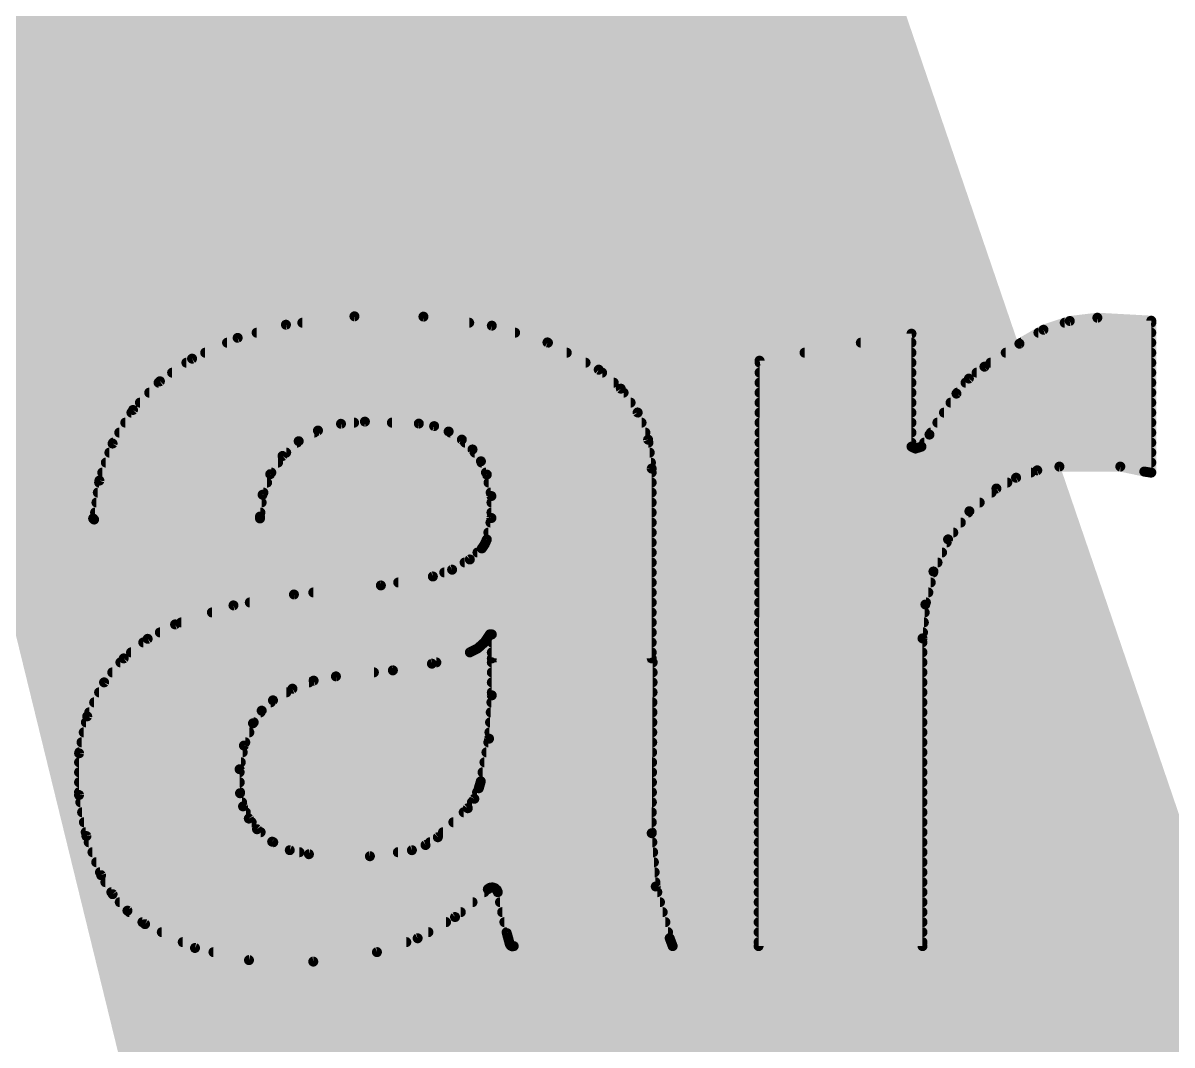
# Model space of a CAD drawing. Extents: x -36.1 to 36.1, y -36.8 to 19.2.
# Drawn here: x -14.021 to -11.1, y -5.265 to -2.667 of the extents above; entities that cross this region are included whole.
import ezdxf

# ---------------------------------------------------------------- set-up
doc = ezdxf.new("R2010")
doc.units = 0
for name, color, linetype in [('1', 12, 'CONTINUOUS'), ('18', 110, 'CONTINUOUS'), ('21', 41, 'CONTINUOUS'), ('22', 40, 'CONTINUOUS')]:
    doc.layers.add(name, color=color, linetype=linetype)

# ---------------------------------------------------------------- blocks, each defined once
blk = doc.blocks.new('ROUNDV')
at = {"const_width": 0.5}
blk.add_lwpolyline([(0, -0.25, 1), (0, 0.25, 1), (0, -0.25)], format="xyb", dxfattribs=at)

msp = doc.modelspace()

# ---------------------------------------------------------------- linework, layer by layer
at = {"layer": '1', "const_width": 0.3048}
for points in [[(-12.192, -4.445), (-14.351, -2.286)], [(-12.065, -4.445), (-12.192, -4.445)], [(-12.065, -11.43), (-12.065, -4.445)]]:
    msp.add_lwpolyline(points, dxfattribs=at)
at = {"layer": '1', "const_width": 0.1524}
for points in [[(-12.192, -4.3688, 1), (-12.192, -4.5212)], [(-11.9888, -4.445, 1), (-12.1412, -4.445)], [(-12.065, -4.5212, 1), (-12.065, -4.3688)], [(-12.2459, -4.4989, 1), (-12.1381, -4.3911)]]:
    msp.add_lwpolyline(points, format="xyb", dxfattribs=at)
at = {"layer": '21', "const_width": 0.0254}
for points in [[(-13.1787, -3.4128), (-13.3528, -3.4341)], [(-13.3112, -3.429), (-12.887, -3.429)], [(-13.0034, -3.4136), (-13.1787, -3.4128)], [(-12.8295, -3.4366), (-13.0034, -3.4136)], [(-11.4273, -3.447), (-11.3604, -3.4247)], [(-11.3732, -3.429), (-11.1531, -3.429)], [(-11.3604, -3.4247), (-11.2903, -3.4163)], [(-11.2903, -3.4163), (-11.1531, -3.4239)], [(-11.1531, -3.4239), (-11.1531, -3.81)], [(-13.3528, -3.4341), (-13.4757, -3.4675)], [(-13.4274, -3.4544), (-12.7703, -3.4544)], [(-12.6881, -3.4791), (-12.8295, -3.4366)], [(-12.1488, -3.5255), (-11.7627, -3.4569)], [(-11.7627, -3.4569), (-11.7627, -3.744)], [(-11.4884, -3.4823), (-11.4273, -3.447)], [(-11.4401, -3.4544), (-11.1531, -3.4544)], [(-13.4757, -3.4675), (-13.5915, -3.5204)], [(-13.5026, -3.4798), (-12.6868, -3.4798)], [(-12.5578, -3.5484), (-12.6881, -3.4791)], [(-11.8916, -3.4798), (-11.7627, -3.4798)], [(-11.5773, -3.5408), (-11.4884, -3.4823)], [(-11.4841, -3.4798), (-11.1531, -3.4798)], [(-13.5582, -3.5052), (-12.639, -3.5052)], [(-12.0345, -3.5052), (-11.7627, -3.5052)], [(-11.5232, -3.5052), (-11.1531, -3.5052)], [(-13.5915, -3.5204), (-13.6733, -3.5779)], [(-13.606, -3.5306), (-12.5913, -3.5306)], [(-12.1514, -5.014), (-12.1488, -3.5255)], [(-12.1488, -3.5306), (-11.7627, -3.5306)], [(-11.6168, -3.571), (-11.5773, -3.5408)], [(-11.5618, -3.5306), (-11.1531, -3.5306)], [(-13.6422, -3.556), (-12.549, -3.556)], [(-12.5016, -3.5967), (-12.5578, -3.5484)], [(-12.1489, -3.556), (-11.7627, -3.556)], [(-11.6484, -3.6093), (-11.6168, -3.571)], [(-11.5972, -3.556), (-11.1531, -3.556)], [(-13.6733, -3.5779), (-13.7416, -3.6508)], [(-13.6766, -3.5814), (-12.5194, -3.5814)], [(-12.4589, -3.6572), (-12.5016, -3.5967)], [(-12.1489, -3.5814), (-11.7627, -3.5814)], [(-11.6253, -3.5814), (-11.1531, -3.5814)], [(-13.7241, -3.6322), (-12.4766, -3.6322)], [(-13.7004, -3.6068), (-12.4945, -3.6068)], [(-12.149, -3.6322), (-11.7627, -3.6322)], [(-12.1489, -3.6068), (-11.7627, -3.6068)], [(-11.717, -3.7135), (-11.6484, -3.6093)], [(-11.6635, -3.6322), (-11.1531, -3.6322)], [(-11.6463, -3.6068), (-11.1531, -3.6068)], [(-13.7416, -3.6508), (-13.7936, -3.7362)], [(-13.7457, -3.6576), (-12.4587, -3.6576)], [(-12.4322, -3.7263), (-12.4589, -3.6572)], [(-12.149, -3.6576), (-11.7627, -3.6576)], [(-11.6802, -3.6576), (-11.1531, -3.6576)], [(-13.7612, -3.683), (-13.1795, -3.683)], [(-13.2715, -3.7033), (-13.2129, -3.686)], [(-13.2129, -3.686), (-13.1521, -3.6805)], [(-13.1521, -3.6805), (-13.015, -3.6855)], [(-13.0836, -3.683), (-12.4489, -3.683)], [(-13.015, -3.6855), (-12.9762, -3.6919)], [(-12.9762, -3.6919), (-12.9393, -3.7056)], [(-12.1491, -3.683), (-11.7627, -3.683)], [(-11.6969, -3.683), (-11.1531, -3.683)], [(-13.7766, -3.7084), (-13.2808, -3.7084)], [(-13.3204, -3.7302), (-13.2715, -3.7033)], [(-12.9393, -3.7056), (-12.9057, -3.7262)], [(-12.9348, -3.7084), (-12.4391, -3.7084)], [(-12.1491, -3.7084), (-11.7627, -3.7084)], [(-11.7373, -3.744), (-11.717, -3.7135)], [(-11.7136, -3.7084), (-11.1531, -3.7084)], [(-13.7936, -3.7362), (-13.827, -3.8304)], [(-13.7921, -3.7338), (-13.3244, -3.7338)], [(-13.3616, -3.7678), (-13.3204, -3.7302)], [(-12.9057, -3.7262), (-12.8786, -3.7513)], [(-12.8975, -3.7338), (-12.4313, -3.7338)], [(-12.8786, -3.7513), (-12.8572, -3.7813)], [(-12.4231, -3.7998), (-12.4322, -3.7263)], [(-12.1492, -3.7338), (-11.7627, -3.7338)], [(-11.7627, -3.744), (-11.7526, -3.749)], [(-11.7526, -3.749), (-11.7373, -3.744)], [(-11.7305, -3.7338), (-11.1531, -3.7338)], [(-13.8017, -3.7592), (-13.3522, -3.7592)], [(-13.3928, -3.8141), (-13.3616, -3.7678)], [(-12.873, -3.7592), (-12.4281, -3.7592)], [(-12.1492, -3.7592), (-11.1531, -3.7592)], [(-13.8107, -3.7846), (-13.3729, -3.7846)], [(-12.8572, -3.7813), (-12.8422, -3.8151)], [(-12.8557, -3.7846), (-12.425, -3.7846)], [(-12.4231, -4.2824), (-12.4231, -3.7998)], [(-12.1493, -3.7846), (-11.1531, -3.7846)], [(-11.443, -3.8043), (-11.4969, -3.8231)], [(-11.3868, -3.7948), (-11.443, -3.8043)], [(-11.2319, -3.7948), (-11.3868, -3.7948)], [(-11.1709, -3.8075), (-11.2319, -3.7948)], [(-11.1557, -3.81), (-11.1709, -3.8075)], [(-13.827, -3.8304), (-13.8405, -3.9294)], [(-13.8277, -3.8354), (-13.4007, -3.8354)], [(-13.8198, -3.81), (-13.39, -3.81)], [(-13.4122, -3.8664), (-13.3928, -3.8141)], [(-12.8445, -3.81), (-12.4231, -3.81)], [(-12.8422, -3.8151), (-12.8305, -3.8697)], [(-12.8379, -3.8354), (-12.4231, -3.8354)], [(-12.1493, -3.81), (-11.4593, -3.81)], [(-12.1493, -3.8354), (-11.5192, -3.8354)], [(-11.4969, -3.8231), (-11.5468, -3.8506)], [(-11.1531, -3.81), (-11.1557, -3.81)], [(-11.1557, -3.81), (-11.1531, -3.81)], [(-13.8311, -3.8608), (-13.4101, -3.8608)], [(-13.4188, -3.9218), (-13.4122, -3.8664)], [(-12.8324, -3.8608), (-12.4231, -3.8608)], [(-12.1494, -3.8608), (-11.5589, -3.8608)], [(-11.5468, -3.8506), (-11.6155, -3.9083)], [(-13.8346, -3.8862), (-13.4146, -3.8862)], [(-12.8305, -3.8697), (-12.8305, -3.9256)], [(-12.8305, -3.8862), (-12.4231, -3.8862)], [(-12.1494, -3.8862), (-11.5892, -3.8862)], [(-13.8381, -3.9116), (-13.4176, -3.9116)], [(-13.4188, -3.9268), (-13.4188, -3.9218)], [(-12.8305, -3.9256), (-12.8422, -3.9802)], [(-12.8305, -3.9116), (-12.4231, -3.9116)], [(-12.1495, -3.9116), (-11.618, -3.9116)], [(-11.6155, -3.9083), (-11.6698, -3.9798)], [(-13.843, -3.9268), (-13.4188, -3.9268)], [(-13.8405, -3.9294), (-13.843, -3.9268)], [(-12.833, -3.937), (-12.4231, -3.937)], [(-12.1495, -3.937), (-11.6373, -3.937)], [(-12.8422, -3.9802), (-12.8475, -3.9922)], [(-12.8384, -3.9624), (-12.4231, -3.9624)], [(-12.1496, -3.9624), (-11.6565, -3.9624)], [(-11.6698, -3.9798), (-11.7069, -4.0615)], [(-12.8549, -4.003), (-12.8854, -4.031)], [(-12.866, -4.0132), (-12.4231, -4.0132)], [(-12.8475, -3.9922), (-12.8549, -4.003)], [(-12.8455, -3.9878), (-12.4231, -3.9878)], [(-12.1497, -4.0132), (-11.6849, -4.0132)], [(-12.1496, -3.9878), (-11.6734, -3.9878)], [(-12.8854, -4.031), (-12.9304, -4.057)], [(-12.8986, -4.0386), (-12.4231, -4.0386)], [(-12.1497, -4.0386), (-11.6965, -4.0386)], [(-12.9304, -4.057), (-12.9794, -4.0742)], [(-12.9504, -4.064), (-12.4231, -4.064)], [(-12.1497, -4.064), (-11.7075, -4.064)], [(-11.7069, -4.0615), (-11.7274, -4.1455)], [(-13.1115, -4.097), (-13.3325, -4.1199)], [(-12.9794, -4.0742), (-13.1115, -4.097)], [(-13.0675, -4.0894), (-12.4231, -4.0894)], [(-12.1498, -4.0894), (-11.7137, -4.0894)], [(-13.3325, -4.1199), (-13.4862, -4.1477)], [(-13.2833, -4.1148), (-12.4231, -4.1148)], [(-12.1498, -4.1148), (-11.7199, -4.1148)], [(-13.4862, -4.1477), (-13.6347, -4.1961)], [(-13.4447, -4.1402), (-12.4231, -4.1402)], [(-12.1499, -4.1402), (-11.7261, -4.1402)], [(-11.7274, -4.1455), (-11.7348, -4.2316)], [(-13.5411, -4.1656), (-12.4231, -4.1656)], [(-12.1499, -4.1656), (-11.7291, -4.1656)], [(-13.6347, -4.1961), (-13.7044, -4.2327)], [(-13.6733, -4.2164), (-12.4231, -4.2164)], [(-13.6191, -4.191), (-12.4231, -4.191)], [(-12.15, -4.191), (-11.7313, -4.191)], [(-12.15, -4.2164), (-11.7335, -4.2164)], [(-13.7044, -4.2327), (-13.7653, -4.2825)], [(-13.7155, -4.2418), (-12.8484, -4.2418)], [(-12.8647, -4.2565), (-12.8474, -4.2409)], [(-12.8474, -4.2409), (-12.8346, -4.2215)], [(-12.8346, -4.2215), (-12.8295, -4.2215)], [(-12.8295, -4.2215), (-12.8295, -4.2824)], [(-12.8295, -4.2418), (-12.4231, -4.2418)], [(-12.1501, -4.2418), (-11.7348, -4.2418)], [(-11.7348, -4.2316), (-11.7348, -5.014)], [(-13.7466, -4.2672), (-12.8854, -4.2672)], [(-12.9818, -4.296), (-12.8854, -4.2672)], [(-12.8854, -4.2672), (-12.8647, -4.2565)], [(-12.8295, -4.2672), (-12.4231, -4.2672)], [(-12.1501, -4.2672), (-11.7348, -4.2672)], [(-13.7653, -4.2825), (-13.8151, -4.3434)], [(-13.7736, -4.2926), (-12.9706, -4.2926)], [(-13.081, -4.3129), (-12.9818, -4.296)], [(-12.8295, -4.2824), (-12.4231, -4.2824)], [(-12.4206, -4.2926), (-12.8295, -4.2926)], [(-12.8295, -4.2926), (-12.8295, -4.3764)], [(-12.4231, -4.7269), (-12.4206, -4.2926)], [(-12.1501, -4.2926), (-11.7348, -4.2926)], [(-13.7943, -4.318), (-13.1293, -4.318)], [(-13.2824, -4.339), (-13.2258, -4.3282)], [(-13.2258, -4.3282), (-13.081, -4.3129)], [(-12.8295, -4.318), (-12.4207, -4.318)], [(-12.1502, -4.318), (-11.7348, -4.318)], [(-13.8151, -4.3434), (-13.858, -4.4296)], [(-13.8151, -4.3434), (-13.2939, -4.3434)], [(-13.3858, -4.3891), (-13.3363, -4.3595)], [(-13.3363, -4.3595), (-13.2824, -4.339)], [(-12.8295, -4.3434), (-12.4209, -4.3434)], [(-12.1502, -4.3434), (-11.7348, -4.3434)], [(-13.8277, -4.3688), (-13.3518, -4.3688)], [(-13.4146, -4.4154), (-13.3858, -4.3891)], [(-12.8295, -4.3764), (-12.8365, -4.4865)], [(-12.8295, -4.3688), (-12.421, -4.3688)], [(-12.1503, -4.3688), (-11.7348, -4.3688)], [(-13.853, -4.4196), (-13.4175, -4.4196)], [(-13.8404, -4.3942), (-13.3914, -4.3942)], [(-13.4366, -4.4475), (-13.4146, -4.4154)], [(-12.8323, -4.4196), (-12.4213, -4.4196)], [(-12.8306, -4.3942), (-12.4212, -4.3942)], [(-12.1504, -4.4196), (-11.7348, -4.4196)], [(-12.1503, -4.3942), (-11.7348, -4.3942)], [(-13.858, -4.4296), (-13.8786, -4.5237)], [(-13.8614, -4.445), (-13.4349, -4.445)], [(-13.4596, -4.5041), (-13.4366, -4.4475)], [(-12.8339, -4.445), (-12.4215, -4.445)], [(-12.1504, -4.445), (-11.7348, -4.445)], [(-13.8669, -4.4704), (-13.4459, -4.4704)], [(-12.8355, -4.4704), (-12.4216, -4.4704)], [(-12.1505, -4.4704), (-11.7348, -4.4704)], [(-13.8725, -4.4958), (-13.4562, -4.4958)], [(-13.4707, -4.5642), (-13.4596, -4.5041)], [(-12.8365, -4.4865), (-12.8575, -4.5949)], [(-12.8383, -4.4958), (-12.4218, -4.4958)], [(-12.1505, -4.4958), (-11.7348, -4.4958)], [(-13.8786, -4.5237), (-13.8788, -4.6298)], [(-13.878, -4.5212), (-13.4628, -4.5212)], [(-12.8432, -4.5212), (-12.4219, -4.5212)], [(-12.1505, -4.5212), (-11.7348, -4.5212)], [(-13.8787, -4.5466), (-13.4675, -4.5466)], [(-13.4696, -4.6253), (-13.4707, -4.5642)], [(-12.8482, -4.5466), (-12.4221, -4.5466)], [(-12.1506, -4.5466), (-11.7348, -4.5466)], [(-13.8788, -4.5974), (-13.4701, -4.5974)], [(-13.8787, -4.572), (-13.4706, -4.572)], [(-12.8575, -4.5949), (-12.8626, -4.6126)], [(-12.8582, -4.5974), (-12.4224, -4.5974)], [(-12.8531, -4.572), (-12.4222, -4.572)], [(-12.1507, -4.5974), (-11.7348, -4.5974)], [(-12.1506, -4.572), (-11.7348, -4.572)], [(-13.8788, -4.6228), (-13.4696, -4.6228)], [(-13.4619, -4.6587), (-13.4696, -4.6253)], [(-12.8626, -4.6126), (-12.8741, -4.6394)], [(-12.867, -4.6228), (-12.4225, -4.6228)], [(-12.1507, -4.6228), (-11.7348, -4.6228)], [(-13.8788, -4.6298), (-13.86, -4.7343)], [(-13.8755, -4.6482), (-13.4643, -4.6482)], [(-12.8741, -4.6394), (-12.8905, -4.6634)], [(-12.8801, -4.6482), (-12.4227, -4.6482)], [(-12.1508, -4.6482), (-11.7348, -4.6482)], [(-13.871, -4.6736), (-13.4548, -4.6736)], [(-13.4473, -4.6896), (-13.4619, -4.6587)], [(-12.8905, -4.6634), (-12.9667, -4.7371)], [(-12.901, -4.6736), (-12.4228, -4.6736)], [(-12.1508, -4.6736), (-11.7348, -4.6736)], [(-13.8664, -4.699), (-13.4401, -4.699)], [(-13.4264, -4.7168), (-13.4473, -4.6896)], [(-12.9273, -4.699), (-12.4229, -4.699)], [(-12.1509, -4.699), (-11.7348, -4.699)], [(-13.8618, -4.7244), (-13.4172, -4.7244)], [(-13.86, -4.7343), (-13.8227, -4.8336)], [(-13.388, -4.7484), (-13.4264, -4.7168)], [(-12.9667, -4.7371), (-12.998, -4.7569)], [(-12.9536, -4.7244), (-12.4231, -4.7244)], [(-12.4128, -4.8624), (-12.4231, -4.7269)], [(-12.1509, -4.7244), (-11.7348, -4.7244)], [(-13.8542, -4.7498), (-13.3851, -4.7498)], [(-13.3431, -4.77), (-13.388, -4.7484)], [(-13.2944, -4.7803), (-13.3431, -4.77)], [(-13.0327, -4.7701), (-13.1394, -4.7854)], [(-12.998, -4.7569), (-13.0327, -4.7701)], [(-12.9868, -4.7498), (-12.4214, -4.7498)], [(-12.1509, -4.7498), (-11.7348, -4.7498)], [(-13.8446, -4.7752), (-13.3185, -4.7752)], [(-13.8351, -4.8006), (-12.4175, -4.8006)], [(-13.1394, -4.7854), (-13.2944, -4.7803)], [(-13.0683, -4.7752), (-12.4194, -4.7752)], [(-12.151, -4.7752), (-11.7348, -4.7752)], [(-12.151, -4.8006), (-11.7348, -4.8006)], [(-13.8256, -4.826), (-12.4155, -4.826)], [(-12.1511, -4.826), (-11.7348, -4.826)], [(-13.8227, -4.8336), (-13.7935, -4.8819)], [(-13.8119, -4.8514), (-12.4136, -4.8514)], [(-12.1511, -4.8514), (-11.7348, -4.8514)], [(-13.7966, -4.8768), (-12.8486, -4.8768)], [(-13.7935, -4.8819), (-13.7558, -4.9239)], [(-12.923, -4.94), (-12.8397, -4.8692)], [(-12.8397, -4.8692), (-12.8343, -4.8656)], [(-12.8343, -4.8656), (-12.8279, -4.8647)], [(-12.8279, -4.8647), (-12.8217, -4.8666)], [(-12.8217, -4.8666), (-12.8169, -4.8709)], [(-12.8169, -4.8709), (-12.8143, -4.8768)], [(-12.8143, -4.8768), (-12.7914, -4.9809)], [(-12.8143, -4.8768), (-12.4089, -4.8768)], [(-12.3774, -4.9936), (-12.4128, -4.8624)], [(-12.1512, -4.8768), (-11.7348, -4.8768)], [(-13.7753, -4.9022), (-12.8785, -4.9022)], [(-12.8087, -4.9022), (-12.402, -4.9022)], [(-12.1512, -4.9022), (-11.7348, -4.9022)], [(-13.7558, -4.9239), (-13.7109, -4.9581)], [(-13.7509, -4.9276), (-12.9084, -4.9276)], [(-13.0181, -4.994), (-12.923, -4.94)], [(-12.8031, -4.9276), (-12.3952, -4.9276)], [(-12.1513, -4.9276), (-11.7348, -4.9276)], [(-13.7176, -4.953), (-12.9459, -4.953)], [(-13.7109, -4.9581), (-13.584, -5.0187)], [(-12.7975, -4.953), (-12.3883, -4.953)], [(-12.1513, -4.953), (-11.7348, -4.953)], [(-13.6684, -4.9784), (-12.9906, -4.9784)], [(-13.6151, -5.0038), (-13.0469, -5.0038)], [(-13.1216, -5.0292), (-13.0181, -4.994)], [(-12.7919, -4.9784), (-12.3815, -4.9784)], [(-12.7914, -4.9809), (-12.7838, -5.0089)], [(-12.7852, -5.0038), (-12.3736, -5.0038)], [(-12.3698, -5.014), (-12.3774, -4.9936)], [(-12.1514, -5.0038), (-11.7348, -5.0038)], [(-12.1513, -4.9784), (-11.7348, -4.9784)], [(-13.584, -5.0187), (-13.4468, -5.0495)], [(-13.5371, -5.0292), (-13.1216, -5.0292)], [(-13.2833, -5.0533), (-13.1216, -5.0292)], [(-12.7838, -5.0089), (-12.7816, -5.0125)], [(-12.7816, -5.0125), (-12.7779, -5.0144)], [(-12.7779, -5.0144), (-12.7737, -5.014)], [(-12.7737, -5.014), (-12.3698, -5.014)], [(-11.7348, -5.014), (-12.1514, -5.014)], [(-13.4468, -5.0495), (-13.2833, -5.0533)]]:
    msp.add_lwpolyline(points, dxfattribs=at)
at = {"layer": '21', "const_width": 0.0127}
for points in [[(-13.3112, -3.4227, 1), (-13.3112, -3.4354)], [(-13.1787, -3.4064, 1), (-13.1788, -3.4191)], [(-13.178, -3.4191, 1), (-13.1795, -3.4065)], [(-13.0025, -3.4073, 1), (-13.0042, -3.4199)], [(-13.0034, -3.42, 1), (-13.0033, -3.4073)], [(-12.887, -3.4354, 1), (-12.887, -3.4227)], [(-11.3732, -3.4227, 1), (-11.3732, -3.4354)], [(-11.3611, -3.4184, 1), (-11.3596, -3.431)], [(-11.3583, -3.4307, 1), (-11.3624, -3.4187)], [(-11.2899, -3.41, 1), (-11.2907, -3.4226)], [(-11.2895, -3.4226, 1), (-11.2911, -3.41)], [(-11.1468, -3.4239, 1), (-11.1594, -3.4239)], [(-11.1535, -3.4302, 1), (-11.1527, -3.4176)], [(-11.1531, -3.4354, 1), (-11.1531, -3.4227)], [(-13.4274, -3.4481, 1), (-13.4274, -3.4607)], [(-13.3536, -3.4278, 1), (-13.352, -3.4404)], [(-13.3511, -3.4402, 1), (-13.3545, -3.428)], [(-12.8277, -3.4305, 1), (-12.8313, -3.4427)], [(-12.8303, -3.4429, 1), (-12.8287, -3.4303)], [(-12.7703, -3.4607, 1), (-12.7703, -3.4481)], [(-11.7564, -3.4569, 1), (-11.7691, -3.4569)], [(-11.7616, -3.4632, 1), (-11.7638, -3.4506)], [(-11.4401, -3.4481, 1), (-11.4401, -3.4607)], [(-11.4293, -3.441, 1), (-11.4253, -3.453)], [(-11.4241, -3.4525, 1), (-11.4305, -3.4415)], [(-11.1531, -3.4607, 1), (-11.1531, -3.4481)], [(-13.5026, -3.4735, 1), (-13.5026, -3.4861)], [(-13.4773, -3.4614, 1), (-13.474, -3.4736)], [(-13.473, -3.4733, 1), (-13.4783, -3.4617)], [(-12.6851, -3.4735, 1), (-12.6911, -3.4847)], [(-12.69, -3.4852, 1), (-12.6863, -3.473)], [(-12.6868, -3.4861, 1), (-12.6868, -3.4735)], [(-11.8916, -3.4735, 1), (-11.8916, -3.4861)], [(-11.7627, -3.4861, 1), (-11.7627, -3.4735)], [(-11.4916, -3.4768, 1), (-11.4852, -3.4878)], [(-11.4849, -3.4876, 1), (-11.4919, -3.477)], [(-11.4841, -3.4735, 1), (-11.4841, -3.4861)], [(-11.1531, -3.4861, 1), (-11.1531, -3.4735)], [(-13.5582, -3.4989, 1), (-13.5582, -3.5116)], [(-12.639, -3.5116, 1), (-12.639, -3.4989)], [(-12.0345, -3.4989, 1), (-12.0345, -3.5116)], [(-11.7627, -3.5116, 1), (-11.7627, -3.4989)], [(-11.5232, -3.4989, 1), (-11.5232, -3.5116)], [(-11.1531, -3.5116, 1), (-11.1531, -3.4989)], [(-13.606, -3.5243, 1), (-13.606, -3.537)], [(-13.5941, -3.5146, 1), (-13.5889, -3.5262)], [(-13.5878, -3.5256, 1), (-13.5952, -3.5152)], [(-12.5913, -3.537, 1), (-12.5913, -3.5243)], [(-12.1499, -3.5192, 1), (-12.1477, -3.5318)], [(-12.1488, -3.5243, 1), (-12.1488, -3.537)], [(-12.1425, -3.5255, 1), (-12.1551, -3.5255)], [(-11.7627, -3.537, 1), (-11.7627, -3.5243)], [(-11.5808, -3.5355, 1), (-11.5738, -3.5461)], [(-11.5734, -3.5458, 1), (-11.5812, -3.5358)], [(-11.5618, -3.5243, 1), (-11.5618, -3.537)], [(-11.1531, -3.537, 1), (-11.1531, -3.5243)], [(-13.6422, -3.5497, 1), (-13.6422, -3.5623)], [(-12.5537, -3.5436, 1), (-12.5619, -3.5532)], [(-12.5608, -3.554, 1), (-12.5548, -3.5428)], [(-12.549, -3.5623, 1), (-12.549, -3.5497)], [(-12.1489, -3.5497, 1), (-12.1489, -3.5623)], [(-11.7627, -3.5623, 1), (-11.7627, -3.5497)], [(-11.6206, -3.566, 1), (-11.6129, -3.576)], [(-11.6119, -3.575, 1), (-11.6216, -3.567)], [(-11.5972, -3.5497, 1), (-11.5972, -3.5623)], [(-11.1531, -3.5623, 1), (-11.1531, -3.5497)], [(-13.6766, -3.5751, 1), (-13.6766, -3.5878)], [(-13.6769, -3.5727, 1), (-13.6696, -3.5831)], [(-13.6686, -3.5822, 1), (-13.6779, -3.5735)], [(-12.5194, -3.5878, 1), (-12.5194, -3.5751)], [(-12.4964, -3.593, 1), (-12.5068, -3.6004)], [(-12.5058, -3.6015, 1), (-12.4975, -3.5919)], [(-12.1489, -3.5751, 1), (-12.1489, -3.5878)], [(-11.7627, -3.5878, 1), (-11.7627, -3.5751)], [(-11.6253, -3.5751, 1), (-11.6253, -3.5878)], [(-11.1531, -3.5878, 1), (-11.1531, -3.5751)], [(-13.7241, -3.6259, 1), (-13.7241, -3.6385)], [(-13.7004, -3.6005, 1), (-13.7004, -3.6132)], [(-12.4945, -3.6132, 1), (-12.4945, -3.6005)], [(-12.4766, -3.6385, 1), (-12.4766, -3.6259)], [(-12.1489, -3.6005, 1), (-12.1489, -3.6132)], [(-12.149, -3.6259, 1), (-12.149, -3.6385)], [(-11.7627, -3.6132, 1), (-11.7627, -3.6005)], [(-11.7627, -3.6385, 1), (-11.7627, -3.6259)], [(-11.6635, -3.6259, 1), (-11.6635, -3.6385)], [(-11.6533, -3.6053, 1), (-11.6435, -3.6133)], [(-11.6431, -3.6128, 1), (-11.6537, -3.6058)], [(-11.6463, -3.6005, 1), (-11.6463, -3.6132)], [(-11.1531, -3.6132, 1), (-11.1531, -3.6005)], [(-11.1531, -3.6385, 1), (-11.1531, -3.6259)], [(-13.7457, -3.6513, 1), (-13.7457, -3.6639)], [(-13.7462, -3.6465, 1), (-13.737, -3.6552)], [(-13.7362, -3.6541, 1), (-13.747, -3.6475)], [(-12.453, -3.6549, 1), (-12.4648, -3.6595)], [(-12.4641, -3.6609, 1), (-12.4537, -3.6535)], [(-12.4587, -3.6639, 1), (-12.4587, -3.6513)], [(-12.149, -3.6513, 1), (-12.149, -3.6639)], [(-11.7627, -3.6639, 1), (-11.7627, -3.6513)], [(-11.6802, -3.6513, 1), (-11.6802, -3.6639)], [(-11.1531, -3.6639, 1), (-11.1531, -3.6513)], [(-13.7612, -3.6767, 1), (-13.7612, -3.6894)], [(-13.2135, -3.6797, 1), (-13.2123, -3.6924)], [(-13.2111, -3.6921, 1), (-13.2147, -3.68)], [(-13.1795, -3.6894, 1), (-13.1795, -3.6767)], [(-13.1519, -3.6742, 1), (-13.1523, -3.6868)], [(-13.1515, -3.6868, 1), (-13.1527, -3.6742)], [(-13.0836, -3.6767, 1), (-13.0836, -3.6894)], [(-13.014, -3.6792, 1), (-13.016, -3.6918)], [(-13.0152, -3.6918, 1), (-13.0148, -3.6792)], [(-12.9739, -3.686, 1), (-12.9784, -3.6979)], [(-12.9772, -3.6982, 1), (-12.9751, -3.6856)], [(-12.4489, -3.6894, 1), (-12.4489, -3.6767)], [(-12.1491, -3.6767, 1), (-12.1491, -3.6894)], [(-11.7627, -3.6894, 1), (-11.7627, -3.6767)], [(-11.6969, -3.6767, 1), (-11.6969, -3.6894)], [(-11.1531, -3.6894, 1), (-11.1531, -3.6767)], [(-13.7766, -3.7021, 1), (-13.7766, -3.7147)], [(-13.2808, -3.7147, 1), (-13.2808, -3.7021)], [(-13.2733, -3.6972, 1), (-13.2697, -3.7094)], [(-13.2684, -3.7089, 1), (-13.2746, -3.6977)], [(-12.936, -3.7002, 1), (-12.9426, -3.7111)], [(-12.9415, -3.7116, 1), (-12.9371, -3.6997)], [(-12.9348, -3.7021, 1), (-12.9348, -3.7147)], [(-12.4391, -3.7147, 1), (-12.4391, -3.7021)], [(-12.1491, -3.7021, 1), (-12.1491, -3.7147)], [(-11.7627, -3.7147, 1), (-11.7627, -3.7021)], [(-11.7223, -3.71, 1), (-11.7117, -3.717)], [(-11.7117, -3.717, 1), (-11.7223, -3.71)], [(-11.7136, -3.7021, 1), (-11.7136, -3.7147)], [(-11.1531, -3.7147, 1), (-11.1531, -3.7021)], [(-13.799, -3.7329, 1), (-13.7881, -3.7395)], [(-13.7876, -3.7383, 1), (-13.7995, -3.7341)], [(-13.7921, -3.7275, 1), (-13.7921, -3.7401)], [(-13.3235, -3.7246, 1), (-13.3173, -3.7357)], [(-13.3161, -3.7349, 1), (-13.3247, -3.7255)], [(-13.3244, -3.7401, 1), (-13.3244, -3.7275)], [(-12.9014, -3.7215, 1), (-12.91, -3.7309)], [(-12.909, -3.7316, 1), (-12.9024, -3.7208)], [(-12.8975, -3.7275, 1), (-12.8975, -3.7401)], [(-12.8735, -3.7476, 1), (-12.8838, -3.755)], [(-12.4259, -3.7255, 1), (-12.4385, -3.7271)], [(-12.4381, -3.7286, 1), (-12.4263, -3.724)], [(-12.4313, -3.7401, 1), (-12.4313, -3.7275)], [(-12.1492, -3.7275, 1), (-12.1492, -3.7401)], [(-11.7691, -3.744, 1), (-11.7564, -3.744)], [(-11.7599, -3.7383, 1), (-11.7655, -3.7497)], [(-11.7627, -3.7401, 1), (-11.7627, -3.7275)], [(-11.7546, -3.743, 1), (-11.7506, -3.755)], [(-11.7554, -3.7547, 1), (-11.7498, -3.7433)], [(-11.7426, -3.7405, 1), (-11.732, -3.7475)], [(-11.7353, -3.75, 1), (-11.7393, -3.738)], [(-11.7305, -3.7275, 1), (-11.7305, -3.7401)], [(-11.1531, -3.7401, 1), (-11.1531, -3.7275)], [(-13.8017, -3.7529, 1), (-13.8017, -3.7656)], [(-13.3659, -3.7631, 1), (-13.3573, -3.7725)], [(-13.3563, -3.7714, 1), (-13.3669, -3.7643)], [(-13.3522, -3.7656, 1), (-13.3522, -3.7529)], [(-12.8829, -3.756, 1), (-12.8743, -3.7466)], [(-12.873, -3.7529, 1), (-12.873, -3.7656)], [(-12.4281, -3.7656, 1), (-12.4281, -3.7529)], [(-12.1492, -3.7529, 1), (-12.1492, -3.7656)], [(-11.1531, -3.7656, 1), (-11.1531, -3.7529)], [(-13.8107, -3.7783, 1), (-13.8107, -3.791)], [(-13.3729, -3.791, 1), (-13.3729, -3.7783)], [(-12.8514, -3.7788, 1), (-12.863, -3.7839)], [(-12.8623, -3.785, 1), (-12.852, -3.7777)], [(-12.8557, -3.7783, 1), (-12.8557, -3.791)], [(-12.4168, -3.7998, 1), (-12.4294, -3.7998)], [(-12.4294, -3.8006, 1), (-12.4168, -3.799)], [(-12.425, -3.791, 1), (-12.425, -3.7783)], [(-12.1493, -3.7783, 1), (-12.1493, -3.791)], [(-11.4441, -3.7981, 1), (-11.442, -3.8106)], [(-11.4409, -3.8103, 1), (-11.4451, -3.7983)], [(-11.3868, -3.7885, 1), (-11.3868, -3.8012)], [(-11.3857, -3.8011, 1), (-11.3879, -3.7885)], [(-11.2306, -3.7886, 1), (-11.2332, -3.801)], [(-11.2319, -3.8012, 1), (-11.2319, -3.7885)], [(-11.1699, -3.8012, 1), (-11.1719, -3.8138)], [(-11.1722, -3.8137, 1), (-11.1696, -3.8013)], [(-11.1531, -3.791, 1), (-11.1531, -3.7783)], [(-13.8277, -3.8291, 1), (-13.8277, -3.8418)], [(-13.833, -3.8282, 1), (-13.821, -3.8325)], [(-13.8207, -3.8312, 1), (-13.8333, -3.8295)], [(-13.8198, -3.8037, 1), (-13.8198, -3.8163)], [(-13.4007, -3.8418, 1), (-13.4007, -3.8291)], [(-13.3981, -3.8105, 1), (-13.3875, -3.8176)], [(-13.3868, -3.8163, 1), (-13.3987, -3.8119)], [(-13.39, -3.8163, 1), (-13.39, -3.8037)], [(-12.8445, -3.8037, 1), (-12.8445, -3.8163)], [(-12.836, -3.8138, 1), (-12.8484, -3.8164)], [(-12.848, -3.8177, 1), (-12.8364, -3.8125)], [(-12.8379, -3.8291, 1), (-12.8379, -3.8418)], [(-12.4231, -3.8163, 1), (-12.4231, -3.8037)], [(-12.4231, -3.8418, 1), (-12.4231, -3.8291)], [(-12.1493, -3.8291, 1), (-12.1493, -3.8418)], [(-12.1493, -3.8037, 1), (-12.1493, -3.8163)], [(-11.5192, -3.8418, 1), (-11.5192, -3.8291)], [(-11.499, -3.8171, 1), (-11.4948, -3.8291)], [(-11.4938, -3.8286, 1), (-11.4999, -3.8175)], [(-11.4593, -3.8163, 1), (-11.4593, -3.8037)], [(-11.1557, -3.8037, 1), (-11.1557, -3.8163)], [(-11.1557, -3.8037, 1), (-11.1557, -3.8163)], [(-11.1594, -3.81, 1), (-11.1468, -3.81)], [(-11.1567, -3.8163, 1), (-11.1547, -3.8037)], [(-11.1531, -3.8163, 1), (-11.1531, -3.8037)], [(-11.1531, -3.8163, 1), (-11.1531, -3.8037)], [(-13.8311, -3.8545, 1), (-13.8311, -3.8672)], [(-13.4059, -3.8671, 1), (-13.4185, -3.8656)], [(-13.4101, -3.8672, 1), (-13.4101, -3.8545)], [(-12.8324, -3.8545, 1), (-12.8324, -3.8672)], [(-12.4231, -3.8672, 1), (-12.4231, -3.8545)], [(-12.1494, -3.8545, 1), (-12.1494, -3.8672)], [(-11.5589, -3.8672, 1), (-11.5589, -3.8545)], [(-11.5499, -3.845, 1), (-11.5437, -3.8562)], [(-11.5427, -3.8555, 1), (-11.5509, -3.8457)], [(-13.8346, -3.8799, 1), (-13.8346, -3.8925)], [(-13.4182, -3.8642, 1), (-13.4063, -3.8686)], [(-13.4146, -3.8925, 1), (-13.4146, -3.8799)], [(-12.8242, -3.8697, 1), (-12.8369, -3.8697)], [(-12.8305, -3.8799, 1), (-12.8305, -3.8925)], [(-12.8367, -3.871, 1), (-12.8243, -3.8684)], [(-12.4231, -3.8925, 1), (-12.4231, -3.8799)], [(-12.1494, -3.8799, 1), (-12.1494, -3.8925)], [(-11.5892, -3.8925, 1), (-11.5892, -3.8799)], [(-13.8381, -3.9053, 1), (-13.8381, -3.9179)], [(-13.4125, -3.9218, 1), (-13.4252, -3.9218)], [(-13.4176, -3.9179, 1), (-13.4176, -3.9053)], [(-12.8305, -3.9053, 1), (-12.8305, -3.9179)], [(-12.8243, -3.9269, 1), (-12.8367, -3.9243)], [(-12.4231, -3.9179, 1), (-12.4231, -3.9053)], [(-12.1495, -3.9053, 1), (-12.1495, -3.9179)], [(-11.6196, -3.9035, 1), (-11.6114, -3.9132)], [(-11.6104, -3.9122, 1), (-11.6206, -3.9045)], [(-11.618, -3.9179, 1), (-11.618, -3.9053)], [(-13.8384, -3.9224, 1), (-13.8476, -3.9312)], [(-13.843, -3.9205, 1), (-13.843, -3.9331)], [(-13.8468, -3.9285, 1), (-13.8342, -3.9303)], [(-13.8451, -3.9338, 1), (-13.8359, -3.925)], [(-13.4251, -3.9211, 1), (-13.4125, -3.9225)], [(-13.4252, -3.9268, 1), (-13.4125, -3.9268)], [(-13.4188, -3.9331, 1), (-13.4188, -3.9205)], [(-12.833, -3.9307, 1), (-12.833, -3.9434)], [(-12.8369, -3.9256, 1), (-12.8242, -3.9256)], [(-12.4231, -3.9434, 1), (-12.4231, -3.9307)], [(-12.1495, -3.9307, 1), (-12.1495, -3.9434)], [(-11.6373, -3.9434, 1), (-11.6373, -3.9307)], [(-12.8364, -3.9827, 1), (-12.848, -3.9777)], [(-12.8384, -3.9561, 1), (-12.8384, -3.9688)], [(-12.4231, -3.9688, 1), (-12.4231, -3.9561)], [(-12.1496, -3.9561, 1), (-12.1496, -3.9688)], [(-11.6748, -3.976, 1), (-11.6647, -3.9837)], [(-11.664, -3.9824, 1), (-11.6755, -3.9772)], [(-11.6565, -3.9688, 1), (-11.6565, -3.9561)], [(-12.866, -4.0069, 1), (-12.866, -4.0196)], [(-12.8601, -3.9994, 1), (-12.8497, -4.0066)], [(-12.8506, -4.0077, 1), (-12.8592, -3.9983)], [(-12.8533, -3.9897, 1), (-12.8416, -3.9948)], [(-12.8422, -3.9958, 1), (-12.8527, -3.9886)], [(-12.8455, -3.9815, 1), (-12.8455, -3.9941)], [(-12.8484, -3.9789, 1), (-12.836, -3.9815)], [(-12.4231, -3.9941, 1), (-12.4231, -3.9815)], [(-12.4231, -4.0196, 1), (-12.4231, -4.0069)], [(-12.1497, -4.0069, 1), (-12.1497, -4.0196)], [(-12.1496, -3.9815, 1), (-12.1496, -3.9941)], [(-11.6849, -4.0196, 1), (-11.6849, -4.0069)], [(-11.6734, -3.9941, 1), (-11.6734, -3.9815)], [(-12.8986, -4.0323, 1), (-12.8986, -4.045)], [(-12.8897, -4.0263, 1), (-12.8811, -4.0357)], [(-12.8822, -4.0365, 1), (-12.8886, -4.0255)], [(-12.4231, -4.045, 1), (-12.4231, -4.0323)], [(-12.1497, -4.0323, 1), (-12.1497, -4.045)], [(-11.6965, -4.045, 1), (-11.6965, -4.0323)], [(-12.9504, -4.0576, 1), (-12.9504, -4.0704)], [(-12.9336, -4.0514, 1), (-12.9272, -4.0625)], [(-12.9283, -4.0629, 1), (-12.9325, -4.051)], [(-12.4231, -4.0704, 1), (-12.4231, -4.0576)], [(-12.1497, -4.0576, 1), (-12.1497, -4.0704)], [(-11.7127, -4.0589, 1), (-11.7011, -4.0641)], [(-11.7007, -4.063, 1), (-11.7131, -4.06)], [(-11.7075, -4.0704, 1), (-11.7075, -4.0576)], [(-13.1126, -4.0907, 1), (-13.1104, -4.1033)], [(-13.1108, -4.1033, 1), (-13.1122, -4.0907)], [(-13.0675, -4.0831, 1), (-13.0675, -4.0958)], [(-12.9815, -4.0682, 1), (-12.9773, -4.0802)], [(-12.9783, -4.0805, 1), (-12.9805, -4.0679)], [(-12.4231, -4.0958, 1), (-12.4231, -4.0831)], [(-12.1498, -4.0831, 1), (-12.1498, -4.0958)], [(-11.7137, -4.0958, 1), (-11.7137, -4.0831)], [(-13.3332, -4.1136, 1), (-13.3318, -4.1262)], [(-13.3314, -4.1261, 1), (-13.3336, -4.1137)], [(-13.2833, -4.1084, 1), (-13.2833, -4.1212)], [(-12.4231, -4.1212, 1), (-12.4231, -4.1084)], [(-12.1498, -4.1084, 1), (-12.1498, -4.1212)], [(-11.7199, -4.1212, 1), (-11.7199, -4.1084)], [(-13.4873, -4.1414, 1), (-13.4851, -4.1539)], [(-13.4842, -4.1537, 1), (-13.4882, -4.1417)], [(-13.4447, -4.1338, 1), (-13.4447, -4.1466)], [(-12.4231, -4.1466, 1), (-12.4231, -4.1338)], [(-12.1499, -4.1338, 1), (-12.1499, -4.1466)], [(-11.721, -4.146, 1), (-11.7337, -4.1449)], [(-11.7335, -4.144, 1), (-11.7212, -4.147)], [(-11.7261, -4.1466, 1), (-11.7261, -4.1338)], [(-13.5411, -4.1593, 1), (-13.5411, -4.172)], [(-12.4231, -4.172, 1), (-12.4231, -4.1593)], [(-12.1499, -4.1593, 1), (-12.1499, -4.172)], [(-11.7291, -4.172, 1), (-11.7291, -4.1593)], [(-13.6733, -4.21, 1), (-13.6733, -4.2228)], [(-13.6367, -4.1901, 1), (-13.6327, -4.2021)], [(-13.6317, -4.2017, 1), (-13.6377, -4.1905)], [(-13.6191, -4.1846, 1), (-13.6191, -4.1974)], [(-12.4231, -4.1974, 1), (-12.4231, -4.1846)], [(-12.4231, -4.2228, 1), (-12.4231, -4.21)], [(-12.15, -4.1846, 1), (-12.15, -4.1974)], [(-12.15, -4.21, 1), (-12.15, -4.2228)], [(-11.7335, -4.2228, 1), (-11.7335, -4.21)], [(-11.7313, -4.1974, 1), (-11.7313, -4.1846)], [(-13.7155, -4.2355, 1), (-13.7155, -4.2482)], [(-13.7073, -4.2271, 1), (-13.7014, -4.2383)], [(-13.7003, -4.2376, 1), (-13.7084, -4.2278)], [(-12.8527, -4.2374, 1), (-12.8421, -4.2444)], [(-12.8432, -4.2457, 1), (-12.8517, -4.2362)], [(-12.8484, -4.2482, 1), (-12.8484, -4.2355)], [(-12.8346, -4.2151, 1), (-12.8346, -4.2279)], [(-12.8293, -4.225, 1), (-12.8399, -4.218)], [(-12.8232, -4.2215, 1), (-12.8359, -4.2215)], [(-12.8295, -4.2355, 1), (-12.8295, -4.2482)], [(-12.8295, -4.2279, 1), (-12.8295, -4.2151)], [(-12.4231, -4.2482, 1), (-12.4231, -4.2355)], [(-12.1501, -4.2355, 1), (-12.1501, -4.2482)], [(-11.7411, -4.2311, 1), (-11.7285, -4.2321)], [(-11.7285, -4.2316, 1), (-11.7411, -4.2316)], [(-11.7348, -4.2482, 1), (-11.7348, -4.2355)], [(-13.7466, -4.2608, 1), (-13.7466, -4.2736)], [(-12.8883, -4.2616, 1), (-12.8825, -4.2728)], [(-12.8836, -4.2733, 1), (-12.8872, -4.2611)], [(-12.8854, -4.2736, 1), (-12.8854, -4.2608)], [(-12.869, -4.2518, 1), (-12.8605, -4.2612)], [(-12.8618, -4.2621, 1), (-12.8676, -4.2509)], [(-12.8295, -4.2608, 1), (-12.8295, -4.2736)], [(-12.4231, -4.2736, 1), (-12.4231, -4.2608)], [(-12.1501, -4.2608, 1), (-12.1501, -4.2736)], [(-11.7348, -4.2736, 1), (-11.7348, -4.2608)], [(-13.7736, -4.2862, 1), (-13.7736, -4.299)], [(-13.7693, -4.2775, 1), (-13.7613, -4.2874)], [(-13.7604, -4.2865, 1), (-13.7702, -4.2784)], [(-12.9836, -4.2899, 1), (-12.98, -4.302)], [(-12.9808, -4.3022, 1), (-12.9829, -4.2897)], [(-12.9706, -4.299, 1), (-12.9706, -4.2862)], [(-12.8359, -4.2824, 1), (-12.8232, -4.2824)], [(-12.8232, -4.2926, 1), (-12.8359, -4.2926)], [(-12.8295, -4.276, 1), (-12.8295, -4.2888)], [(-12.8295, -4.2862, 1), (-12.8295, -4.299)], [(-12.4294, -4.2824, 1), (-12.4168, -4.2824)], [(-12.4143, -4.2926, 1), (-12.4269, -4.2926)], [(-12.4231, -4.2888, 1), (-12.4231, -4.276)], [(-12.4206, -4.299, 1), (-12.4206, -4.2862)], [(-12.1501, -4.2862, 1), (-12.1501, -4.299)], [(-11.7348, -4.299, 1), (-11.7348, -4.2862)], [(-13.7943, -4.3117, 1), (-13.7943, -4.3244)], [(-13.2265, -4.3219, 1), (-13.2251, -4.3345)], [(-13.2246, -4.3344, 1), (-13.227, -4.322)], [(-13.1293, -4.3244, 1), (-13.1293, -4.3117)], [(-13.0821, -4.3066, 1), (-13.0799, -4.3192)], [(-13.0803, -4.3192, 1), (-13.0817, -4.3066)], [(-12.8295, -4.3117, 1), (-12.8295, -4.3244)], [(-12.4207, -4.3244, 1), (-12.4207, -4.3117)], [(-12.1502, -4.3117, 1), (-12.1502, -4.3244)], [(-11.7348, -4.3244, 1), (-11.7348, -4.3117)], [(-13.8151, -4.337, 1), (-13.8151, -4.3498)], [(-13.82, -4.3394, 1), (-13.8102, -4.3474)], [(-13.8094, -4.3462, 1), (-13.8208, -4.3406)], [(-13.3386, -4.3536, 1), (-13.334, -4.3655)], [(-13.333, -4.365, 1), (-13.3396, -4.3541)], [(-13.2939, -4.3498, 1), (-13.2939, -4.337)], [(-13.2836, -4.3328, 1), (-13.2812, -4.3453)], [(-13.2802, -4.345, 1), (-13.2847, -4.3331)], [(-12.8295, -4.337, 1), (-12.8295, -4.3498)], [(-12.4209, -4.3498, 1), (-12.4209, -4.337)], [(-12.1502, -4.337, 1), (-12.1502, -4.3498)], [(-11.7348, -4.3498, 1), (-11.7348, -4.337)], [(-13.8277, -4.3624, 1), (-13.8277, -4.3752)], [(-13.3891, -4.3836, 1), (-13.3825, -4.3946)], [(-13.3815, -4.3938, 1), (-13.3901, -4.3844)], [(-13.3518, -4.3752, 1), (-13.3518, -4.3624)], [(-12.8359, -4.3764, 1), (-12.8232, -4.3764)], [(-12.8295, -4.3624, 1), (-12.8295, -4.3752)], [(-12.8232, -4.3768, 1), (-12.8358, -4.376)], [(-12.421, -4.3752, 1), (-12.421, -4.3624)], [(-12.1503, -4.3624, 1), (-12.1503, -4.3752)], [(-11.7348, -4.3752, 1), (-11.7348, -4.3624)], [(-13.853, -4.4132, 1), (-13.853, -4.426)], [(-13.8404, -4.3879, 1), (-13.8404, -4.4006)], [(-13.4188, -4.4107, 1), (-13.4103, -4.4201)], [(-13.4093, -4.419, 1), (-13.4198, -4.4118)], [(-13.4175, -4.426, 1), (-13.4175, -4.4132)], [(-13.3914, -4.4006, 1), (-13.3914, -4.3879)], [(-12.8323, -4.4132, 1), (-12.8323, -4.426)], [(-12.8306, -4.3879, 1), (-12.8306, -4.4006)], [(-12.4212, -4.4006, 1), (-12.4212, -4.3879)], [(-12.4213, -4.426, 1), (-12.4213, -4.4132)], [(-12.1504, -4.4132, 1), (-12.1504, -4.426)], [(-12.1503, -4.3879, 1), (-12.1503, -4.4006)], [(-11.7348, -4.4006, 1), (-11.7348, -4.3879)], [(-11.7348, -4.426, 1), (-11.7348, -4.4132)], [(-13.8614, -4.4386, 1), (-13.8614, -4.4514)], [(-13.8637, -4.4268, 1), (-13.8523, -4.4325)], [(-13.8518, -4.431, 1), (-13.8642, -4.4283)], [(-13.4418, -4.4439, 1), (-13.4314, -4.4511)], [(-13.4307, -4.4499, 1), (-13.4425, -4.4451)], [(-13.4349, -4.4514, 1), (-13.4349, -4.4386)], [(-12.8339, -4.4386, 1), (-12.8339, -4.4514)], [(-12.4215, -4.4514, 1), (-12.4215, -4.4386)], [(-12.1504, -4.4386, 1), (-12.1504, -4.4514)], [(-11.7348, -4.4514, 1), (-11.7348, -4.4386)], [(-13.8669, -4.4641, 1), (-13.8669, -4.4768)], [(-13.4459, -4.4768, 1), (-13.4459, -4.4641)], [(-12.8355, -4.4641, 1), (-12.8355, -4.4768)], [(-12.4216, -4.4768, 1), (-12.4216, -4.4641)], [(-12.1505, -4.4641, 1), (-12.1505, -4.4768)], [(-11.7348, -4.4768, 1), (-11.7348, -4.4641)], [(-13.8725, -4.4894, 1), (-13.8725, -4.5022)], [(-13.4655, -4.5017, 1), (-13.4537, -4.5065)], [(-13.4533, -4.5053, 1), (-13.4658, -4.503)], [(-13.4562, -4.5022, 1), (-13.4562, -4.4894)], [(-12.8383, -4.4894, 1), (-12.8383, -4.5022)], [(-12.8429, -4.4861, 1), (-12.8302, -4.4869)], [(-12.8303, -4.4878, 1), (-12.8428, -4.4853)], [(-12.4218, -4.5022, 1), (-12.4218, -4.4894)], [(-12.1505, -4.4894, 1), (-12.1505, -4.5022)], [(-11.7348, -4.5022, 1), (-11.7348, -4.4894)], [(-13.8848, -4.5223, 1), (-13.8724, -4.5251)], [(-13.8723, -4.5237, 1), (-13.8849, -4.5237)], [(-13.878, -4.5149, 1), (-13.878, -4.5276)], [(-13.4628, -4.5276, 1), (-13.4628, -4.5149)], [(-12.8432, -4.5149, 1), (-12.8432, -4.5276)], [(-12.4219, -4.5276, 1), (-12.4219, -4.5149)], [(-12.1505, -4.5149, 1), (-12.1505, -4.5276)], [(-11.7348, -4.5276, 1), (-11.7348, -4.5149)], [(-13.8787, -4.5403, 1), (-13.8787, -4.553)], [(-13.4644, -4.5641, 1), (-13.4771, -4.5643)], [(-13.4675, -4.553, 1), (-13.4675, -4.5403)], [(-12.8482, -4.5403, 1), (-12.8482, -4.553)], [(-12.4221, -4.553, 1), (-12.4221, -4.5403)], [(-12.1506, -4.5403, 1), (-12.1506, -4.553)], [(-11.7348, -4.553, 1), (-11.7348, -4.5403)], [(-13.8787, -4.5656, 1), (-13.8787, -4.5784)], [(-13.8788, -4.5911, 1), (-13.8788, -4.6038)], [(-13.477, -4.563, 1), (-13.4645, -4.5654)], [(-13.4706, -4.5784, 1), (-13.4706, -4.5656)], [(-13.4701, -4.6038, 1), (-13.4701, -4.5911)], [(-12.8582, -4.5911, 1), (-12.8582, -4.6038)], [(-12.8514, -4.5967, 1), (-12.8636, -4.5931)], [(-12.8531, -4.5656, 1), (-12.8531, -4.5784)], [(-12.4224, -4.6038, 1), (-12.4224, -4.5911)], [(-12.4222, -4.5784, 1), (-12.4222, -4.5656)], [(-12.1507, -4.5911, 1), (-12.1507, -4.6038)], [(-12.1506, -4.5656, 1), (-12.1506, -4.5784)], [(-11.7348, -4.5784, 1), (-11.7348, -4.5656)], [(-11.7348, -4.6038, 1), (-11.7348, -4.5911)], [(-13.8788, -4.6164, 1), (-13.8788, -4.6292)], [(-13.4634, -4.6239, 1), (-13.4758, -4.6267)], [(-13.4696, -4.6292, 1), (-13.4696, -4.6164)], [(-12.867, -4.6164, 1), (-12.867, -4.6292)], [(-12.8687, -4.6108, 1), (-12.8565, -4.6144)], [(-12.8568, -4.6151, 1), (-12.8684, -4.6101)], [(-12.8637, -4.5937, 1), (-12.8513, -4.5961)], [(-12.4225, -4.6292, 1), (-12.4225, -4.6164)], [(-12.1507, -4.6164, 1), (-12.1507, -4.6292)], [(-11.7348, -4.6292, 1), (-11.7348, -4.6164)], [(-13.8726, -4.6287, 1), (-13.8851, -4.6309)], [(-13.8852, -4.6298, 1), (-13.8725, -4.6298)], [(-13.8755, -4.6418, 1), (-13.8755, -4.6546)], [(-13.4759, -4.6254, 1), (-13.4633, -4.6252)], [(-13.4643, -4.6546, 1), (-13.4643, -4.6418)], [(-12.8801, -4.6418, 1), (-12.8801, -4.6546)], [(-12.8799, -4.6369, 1), (-12.8682, -4.6419)], [(-12.8688, -4.643, 1), (-12.8793, -4.6358)], [(-12.4227, -4.6546, 1), (-12.4227, -4.6418)], [(-12.1508, -4.6418, 1), (-12.1508, -4.6546)], [(-11.7348, -4.6546, 1), (-11.7348, -4.6418)], [(-13.871, -4.6673, 1), (-13.871, -4.68)], [(-13.4562, -4.656, 1), (-13.4676, -4.6614)], [(-13.4681, -4.6601, 1), (-13.4557, -4.6572)], [(-13.4548, -4.68, 1), (-13.4548, -4.6673)], [(-12.901, -4.6673, 1), (-12.901, -4.68)], [(-12.8957, -4.6598, 1), (-12.8853, -4.667)], [(-12.8861, -4.668, 1), (-12.8949, -4.6588)], [(-12.4228, -4.68, 1), (-12.4228, -4.6673)], [(-12.1508, -4.6673, 1), (-12.1508, -4.68)], [(-11.7348, -4.68, 1), (-11.7348, -4.6673)], [(-13.8664, -4.6926, 1), (-13.8664, -4.7054)], [(-13.4422, -4.6858, 1), (-13.4523, -4.6935)], [(-13.453, -4.6924, 1), (-13.4415, -4.6869)], [(-13.4401, -4.7054, 1), (-13.4401, -4.6926)], [(-12.9273, -4.6926, 1), (-12.9273, -4.7054)], [(-12.4229, -4.7054, 1), (-12.4229, -4.6926)], [(-12.1509, -4.6926, 1), (-12.1509, -4.7054)], [(-11.7348, -4.7054, 1), (-11.7348, -4.6926)], [(-13.8618, -4.718, 1), (-13.8618, -4.7308)], [(-13.8541, -4.732, 1), (-13.866, -4.7365)], [(-13.8663, -4.7354, 1), (-13.8538, -4.7331)], [(-13.4224, -4.7119, 1), (-13.4304, -4.7217)], [(-13.4314, -4.7207, 1), (-13.4214, -4.7129)], [(-13.4172, -4.7308, 1), (-13.4172, -4.718)], [(-12.9711, -4.7325, 1), (-12.9623, -4.7417)], [(-12.9633, -4.7425, 1), (-12.9701, -4.7317)], [(-12.9536, -4.718, 1), (-12.9536, -4.7308)], [(-12.4168, -4.7264, 1), (-12.4294, -4.7274)], [(-12.4294, -4.7269, 1), (-12.4168, -4.7269)], [(-12.4231, -4.7308, 1), (-12.4231, -4.718)], [(-12.1509, -4.718, 1), (-12.1509, -4.7308)], [(-11.7348, -4.7308, 1), (-11.7348, -4.718)], [(-13.8542, -4.7435, 1), (-13.8542, -4.7562)], [(-13.3852, -4.7427, 1), (-13.3907, -4.7541)], [(-13.392, -4.7533, 1), (-13.3839, -4.7435)], [(-13.3851, -4.7562, 1), (-13.3851, -4.7435)], [(-13.3418, -4.7638, 1), (-13.3444, -4.7762)], [(-13.3459, -4.7757, 1), (-13.3403, -4.7643)], [(-13.035, -4.7642, 1), (-13.0304, -4.776)], [(-13.0318, -4.7764, 1), (-13.0336, -4.7638)], [(-13.0014, -4.7516, 1), (-12.9946, -4.7623)], [(-12.9958, -4.7629, 1), (-13.0003, -4.751)], [(-12.9868, -4.7435, 1), (-12.9868, -4.7562)], [(-12.4214, -4.7562, 1), (-12.4214, -4.7435)], [(-12.1509, -4.7435, 1), (-12.1509, -4.7562)], [(-11.7348, -4.7562, 1), (-11.7348, -4.7435)], [(-13.8446, -4.7688, 1), (-13.8446, -4.7816)], [(-13.8351, -4.7942, 1), (-13.8351, -4.807)], [(-13.3185, -4.7816, 1), (-13.3185, -4.7688)], [(-13.2942, -4.774, 1), (-13.2946, -4.7866)], [(-13.2957, -4.7865, 1), (-13.2931, -4.7741)], [(-13.1403, -4.7791, 1), (-13.1385, -4.7917)], [(-13.1396, -4.7917, 1), (-13.1392, -4.7791)], [(-13.0683, -4.7688, 1), (-13.0683, -4.7816)], [(-12.4194, -4.7816, 1), (-12.4194, -4.7688)], [(-12.4175, -4.807, 1), (-12.4175, -4.7942)], [(-12.151, -4.7688, 1), (-12.151, -4.7816)], [(-12.151, -4.7942, 1), (-12.151, -4.807)], [(-11.7348, -4.7816, 1), (-11.7348, -4.7688)], [(-11.7348, -4.807, 1), (-11.7348, -4.7942)], [(-13.8256, -4.8197, 1), (-13.8256, -4.8324)], [(-12.4155, -4.8324, 1), (-12.4155, -4.8197)], [(-12.1511, -4.8197, 1), (-12.1511, -4.8324)], [(-11.7348, -4.8324, 1), (-11.7348, -4.8197)], [(-13.8173, -4.8303, 1), (-13.8281, -4.8369)], [(-13.8286, -4.8358, 1), (-13.8168, -4.8314)], [(-13.8119, -4.845, 1), (-13.8119, -4.8578)], [(-12.4136, -4.8578, 1), (-12.4136, -4.845)], [(-12.1511, -4.845, 1), (-12.1511, -4.8578)], [(-11.7348, -4.8578, 1), (-11.7348, -4.845)], [(-13.7966, -4.8704, 1), (-13.7966, -4.8832)], [(-13.7888, -4.8777, 1), (-13.7982, -4.8861)], [(-13.7989, -4.8852, 1), (-13.7881, -4.8786)], [(-12.8486, -4.8832, 1), (-12.8486, -4.8704)], [(-12.8432, -4.8639, 1), (-12.8362, -4.8745)], [(-12.8356, -4.874, 1), (-12.8438, -4.8644)], [(-12.8352, -4.8594, 1), (-12.8334, -4.8719)], [(-12.8308, -4.8709, 1), (-12.8378, -4.8603)], [(-12.8261, -4.8586, 1), (-12.8297, -4.8708)], [(-12.827, -4.871, 1), (-12.8288, -4.8584)], [(-12.8175, -4.8618, 1), (-12.8259, -4.8713)], [(-12.8235, -4.8726, 1), (-12.8199, -4.8605)], [(-12.811, -4.8683, 1), (-12.8227, -4.8734)], [(-12.8211, -4.8756, 1), (-12.8126, -4.8661)], [(-12.8143, -4.8704, 1), (-12.8143, -4.8832)], [(-12.8081, -4.8754, 1), (-12.8205, -4.8782)], [(-12.8201, -4.8793, 1), (-12.8085, -4.8743)], [(-12.4066, -4.8607, 1), (-12.4189, -4.864)], [(-12.4191, -4.8629, 1), (-12.4064, -4.8619)], [(-12.4089, -4.8832, 1), (-12.4089, -4.8704)], [(-12.1512, -4.8704, 1), (-12.1512, -4.8832)], [(-11.7348, -4.8832, 1), (-11.7348, -4.8704)], [(-13.7753, -4.8959, 1), (-13.7753, -4.9086)], [(-12.8785, -4.9086, 1), (-12.8785, -4.8959)], [(-12.8087, -4.8959, 1), (-12.8087, -4.9086)], [(-12.402, -4.9086, 1), (-12.402, -4.8959)], [(-12.1512, -4.8959, 1), (-12.1512, -4.9086)], [(-11.7348, -4.9086, 1), (-11.7348, -4.8959)], [(-13.7519, -4.9188, 1), (-13.7596, -4.9289)], [(-13.7605, -4.9281, 1), (-13.7511, -4.9196)], [(-13.7509, -4.9212, 1), (-13.7509, -4.934)], [(-12.9271, -4.9352, 1), (-12.9189, -4.9449)], [(-12.9199, -4.9456, 1), (-12.9261, -4.9345)], [(-12.9084, -4.934, 1), (-12.9084, -4.9212)], [(-12.8031, -4.9212, 1), (-12.8031, -4.934)], [(-12.3952, -4.934, 1), (-12.3952, -4.9212)], [(-12.1513, -4.9212, 1), (-12.1513, -4.934)], [(-11.7348, -4.934, 1), (-11.7348, -4.9212)], [(-13.7176, -4.9466, 1), (-13.7176, -4.9594)], [(-13.7082, -4.9524, 1), (-13.7136, -4.9638)], [(-13.7147, -4.9632, 1), (-13.7071, -4.953)], [(-12.9459, -4.9594, 1), (-12.9459, -4.9466)], [(-12.7975, -4.9466, 1), (-12.7975, -4.9594)], [(-12.3883, -4.9594, 1), (-12.3883, -4.9466)], [(-12.1513, -4.9466, 1), (-12.1513, -4.9594)], [(-11.7348, -4.9594, 1), (-11.7348, -4.9466)], [(-13.6684, -4.9721, 1), (-13.6684, -4.9848)], [(-13.6151, -4.9974, 1), (-13.6151, -5.0102)], [(-13.0469, -5.0102, 1), (-13.0469, -4.9974)], [(-13.0212, -4.9885, 1), (-13.0149, -4.9995)], [(-13.016, -5, 1), (-13.0201, -4.988)], [(-12.9906, -4.9848, 1), (-12.9906, -4.9721)], [(-12.7919, -4.9721, 1), (-12.7919, -4.9848)], [(-12.7853, -4.9792, 1), (-12.7975, -4.9826)], [(-12.7976, -4.9823, 1), (-12.7852, -4.9795)], [(-12.7852, -4.9974, 1), (-12.7852, -5.0102)], [(-12.3714, -4.9914, 1), (-12.3834, -4.9958)], [(-12.3835, -4.9953, 1), (-12.3713, -4.9919)], [(-12.3815, -4.9848, 1), (-12.3815, -4.9721)], [(-12.3736, -5.0102, 1), (-12.3736, -4.9974)], [(-12.1514, -4.9974, 1), (-12.1514, -5.0102)], [(-12.1513, -4.9721, 1), (-12.1513, -4.9848)], [(-11.7348, -4.9848, 1), (-11.7348, -4.9721)], [(-11.7348, -5.0102, 1), (-11.7348, -4.9974)], [(-13.5826, -5.0125, 1), (-13.5854, -5.0249)], [(-13.5867, -5.0244, 1), (-13.5813, -5.0129)], [(-13.5371, -5.0229, 1), (-13.5371, -5.0356)], [(-13.1236, -5.0232, 1), (-13.1196, -5.0352)], [(-13.1207, -5.0355, 1), (-13.1225, -5.0229)], [(-13.1216, -5.0356, 1), (-13.1216, -5.0229)], [(-12.7784, -5.0056, 1), (-12.7892, -5.0122)], [(-12.7899, -5.0106, 1), (-12.7777, -5.0072)], [(-12.7787, -5.0068, 1), (-12.7845, -5.0181)], [(-12.787, -5.0158, 1), (-12.7762, -5.0091)], [(-12.7784, -5.008, 1), (-12.7773, -5.0207)], [(-12.7807, -5.02, 1), (-12.775, -5.0087)], [(-12.7737, -5.0076, 1), (-12.7737, -5.0204)], [(-12.7732, -5.0203, 1), (-12.7742, -5.0077)], [(-12.3758, -5.0162, 1), (-12.3638, -5.0118)], [(-12.3698, -5.0204, 1), (-12.3698, -5.0076)], [(-12.1514, -5.0076, 1), (-12.1514, -5.0204)], [(-12.1577, -5.014, 1), (-12.1451, -5.014)], [(-11.7411, -5.014, 1), (-11.7285, -5.014)], [(-11.7348, -5.0204, 1), (-11.7348, -5.0076)], [(-13.4467, -5.0432, 1), (-13.4469, -5.0558)], [(-13.4482, -5.0557, 1), (-13.4454, -5.0433)], [(-13.2843, -5.047, 1), (-13.2824, -5.0596)], [(-13.2835, -5.0597, 1), (-13.2832, -5.047)]]:
    msp.add_lwpolyline(points, format="xyb", dxfattribs=at)
at = {"layer": '22', "const_width": 0.254}
for points in [[(-14.6, -1.4), (-13.4, -6.3)], [(-10.8, -5.9), (-12.2, -1.8)], [(-14.3208, -2.54), (-11.9473, -2.54)], [(-14.2586, -2.794), (-11.8606, -2.794)], [(-14.1964, -3.048), (-11.7739, -3.048)], [(-14.1342, -3.302), (-11.6871, -3.302)], [(-14.072, -3.556), (-11.6004, -3.556)], [(-14.0098, -3.81), (-11.5137, -3.81)], [(-13.9476, -4.064), (-11.4269, -4.064)], [(-13.8854, -4.318), (-11.3402, -4.318)], [(-13.8232, -4.572), (-11.2535, -4.572)], [(-13.761, -4.826), (-11.1667, -4.826)], [(-13.6988, -5.08), (-11.08, -5.08)], [(-13.6366, -5.334), (-10.9933, -5.334)]]:
    msp.add_lwpolyline(points, dxfattribs=at)
at = {"layer": '22', "const_width": 0.127}
for points in [[(-11.9473, -2.6035, 1), (-11.9473, -2.4765)], [(-11.8606, -2.8575, 1), (-11.8606, -2.7305)], [(-11.7739, -3.1115, 1), (-11.7739, -2.9845)], [(-11.6871, -3.3655, 1), (-11.6871, -3.2385)], [(-14.072, -3.4925, 1), (-14.072, -3.6195)], [(-11.6004, -3.6195, 1), (-11.6004, -3.4925)], [(-14.0098, -3.7465, 1), (-14.0098, -3.8735)], [(-11.5137, -3.8735, 1), (-11.5137, -3.7465)], [(-13.9476, -4.0005, 1), (-13.9476, -4.1275)], [(-11.4269, -4.1275, 1), (-11.4269, -4.0005)], [(-13.8854, -4.2545, 1), (-13.8854, -4.3815)], [(-11.3402, -4.3815, 1), (-11.3402, -4.2545)], [(-13.8232, -4.5085, 1), (-13.8232, -4.6355)], [(-11.2535, -4.6355, 1), (-11.2535, -4.5085)], [(-13.761, -4.7625, 1), (-13.761, -4.8895)], [(-11.1667, -4.8895, 1), (-11.1667, -4.7625)], [(-13.6988, -5.0165, 1), (-13.6988, -5.1435)], [(-11.08, -5.1435, 1), (-11.08, -5.0165)], [(-13.6366, -5.2705, 1), (-13.6366, -5.3975)]]:
    msp.add_lwpolyline(points, format="xyb", dxfattribs=at)

# ---------------------------------------------------------------- block references
at = {"layer": '18', "xscale": 1.016, "yscale": 1.016}
msp.add_blockref('ROUNDV', (-12.7, -2.54), dxfattribs=at)
msp.add_blockref('ROUNDV', (-12.7, -2.54), dxfattribs=at)

doc.saveas('drawing.dxf')
